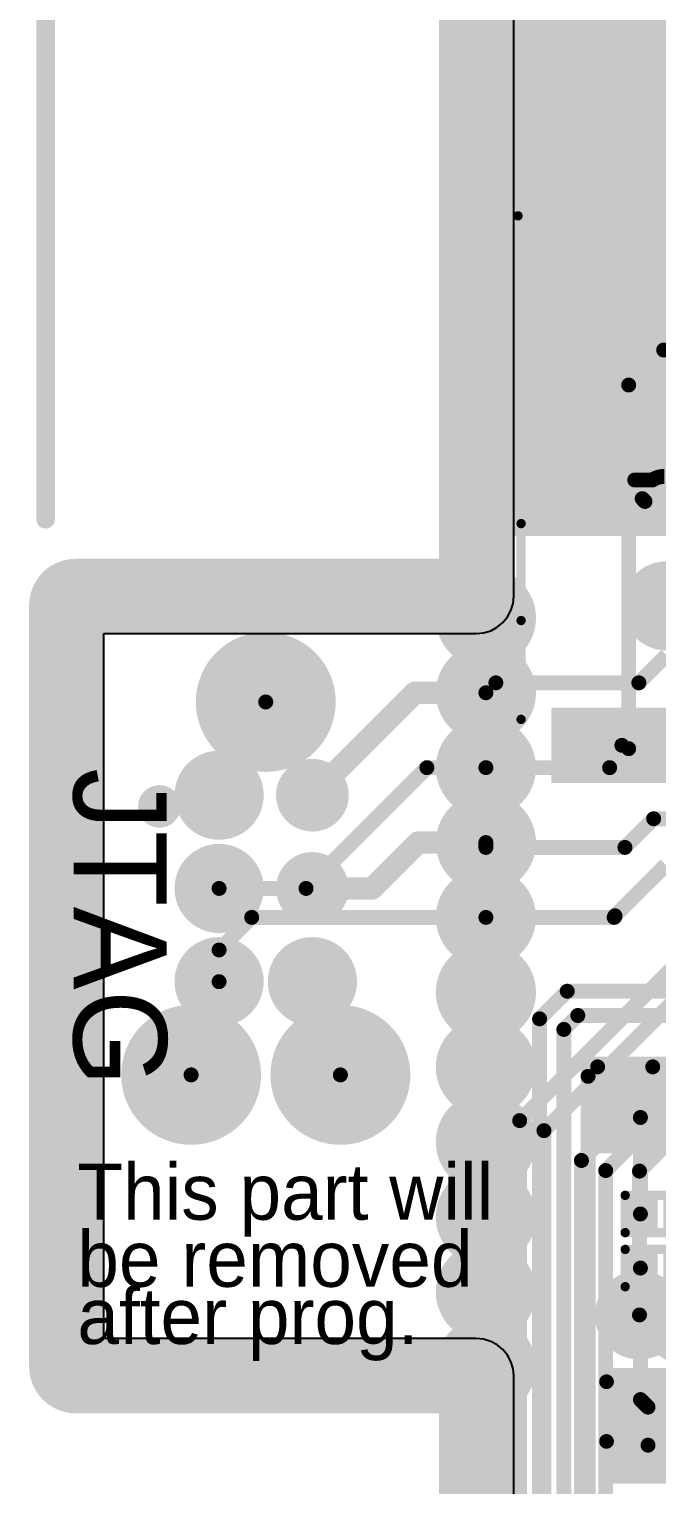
# Model space of a CAD drawing. Header units: millimetres. Extents: x 1.69 to 2.7, y 2.72 to 5.58.
# Drawn here: x 1.691 to 2.028, y 4.17 to 4.951 of the extents above; entities that cross this region are included whole.
import ezdxf

# ---------------------------------------------------------------- set-up
doc = ezdxf.new("R2010")
doc.units = ezdxf.units.MM
doc.header["$MEASUREMENT"] = 0
for name, color, linetype in [('BottomLayer', 5, 'Continuous'), ('BottomSolder', 6, 'Continuous'), ('InternalPlane1', 76, 'Continuous'), ('InternalPlane2', 16, 'Continuous'), ('Mechanical1', 6, 'Continuous'), ('Mechanical2', 216, 'Continuous'), ('MultiLayer', 9, 'Continuous'), ('PadHoleLayer', 156, 'Continuous'), ('TopLayer', 1, 'Continuous'), ('TopOverlay', 2, 'Continuous'), ('TopPaste', 8, 'Continuous'), ('TopSolder', 216, 'Continuous'), ('ViaHoleLayer', 16, 'Continuous')]:
    doc.layers.add(name, color=color, linetype=linetype)

# ---------------------------------------------------------------- blocks, each defined once
blk = doc.blocks.new('U_FL_R_SMT_1_80__24')
at = {"layer": 'TopLayer'}
for points in [[(-0.07913, -0.00295), (-0.03701, -0.00295), (-0.07913, 0.08366), (-0.03701, 0.08366)], [(0.03701, -0.00295), (0.07913, -0.00295), (0.03701, 0.08366), (0.07913, 0.08366)], [(-0.02008, -0.05742), (0.02008, -0.05742), (-0.02008, -0.01529), (0.02008, -0.01529)]]:
    blk.add_solid(points, dxfattribs=at)
at = {"layer": 'TopOverlay', "const_width": 0.005}
for points in [[(-0.055, 0.097), (0.058, 0.097)], [(-0.06, -0.011), (-0.06, -0.029)], [(0.062, -0.011), (0.062, -0.029)], [(-0.06, -0.029), (-0.031, -0.029)], [(0.033, -0.029), (0.062, -0.029)]]:
    blk.add_lwpolyline(points, dxfattribs=at)
at = {"layer": 'TopOverlay', "const_width": 0.0025}
for points in [[(-0.05625, 0.097, 1), (-0.05375, 0.097, 1)], [(0.05675, 0.097, 1), (0.05925, 0.097, 1)], [(-0.06125, -0.011, 1), (-0.05875, -0.011, 1)], [(0.06075, -0.011, 1), (0.06325, -0.011, 1)], [(-0.06125, -0.029, 1), (-0.05875, -0.029, 1)], [(-0.06125, -0.029, 1), (-0.05875, -0.029, 1)], [(-0.03225, -0.029, 1), (-0.02975, -0.029, 1)], [(0.03175, -0.029, 1), (0.03425, -0.029, 1)], [(0.06075, -0.029, 1), (0.06325, -0.029, 1)], [(0.06075, -0.029, 1), (0.06325, -0.029, 1)]]:
    blk.add_lwpolyline(points, format="xyb", close=True, dxfattribs=at)
at = {"layer": 'TopPaste'}
for points in [[(-0.07913, -0.00295), (-0.03701, -0.00295), (-0.07913, 0.08366), (-0.03701, 0.08366)], [(0.03701, -0.00295), (0.07913, -0.00295), (0.03701, 0.08366), (0.07913, 0.08366)], [(-0.02008, -0.05742), (0.02008, -0.05742), (-0.02008, -0.01529), (0.02008, -0.01529)]]:
    blk.add_solid(points, dxfattribs=at)
at = {"layer": 'TopSolder'}
for points in [[(-0.08313, -0.00695), (-0.03301, -0.00695), (-0.08313, 0.08766), (-0.03301, 0.08766)], [(0.03301, -0.00695), (0.08313, -0.00695), (0.03301, 0.08766), (0.08313, 0.08766)], [(-0.02408, -0.06142), (0.02408, -0.06142), (-0.02408, -0.01129), (0.02408, -0.01129)]]:
    blk.add_solid(points, dxfattribs=at)
blk = doc.blocks.new('C__0603_28')
at = {"layer": 'TopLayer'}
for points in [[(-0.045, 0.0175), (-0.045, -0.0175), (-0.015, 0.0175), (-0.015, -0.0175)], [(0.015, 0.0175), (0.015, -0.0175), (0.045, 0.0175), (0.045, -0.0175)]]:
    blk.add_solid(points, dxfattribs=at)
at = {"layer": 'TopOverlay', "const_width": 0.00787}
for points in [[(-0.05, -0.022), (-0.05, 0.022)], [(-0.018, 0.022), (-0.05, 0.022)], [(0.05, 0.022), (0.018, 0.022)], [(0.05, -0.022), (0.05, 0.022)], [(-0.018, -0.022), (-0.05, -0.022)], [(0.05, -0.022), (0.018, -0.022)]]:
    blk.add_lwpolyline(points, dxfattribs=at)
at = {"layer": 'TopOverlay', "const_width": 0.00394}
for points in [[(-0.05197, 0.022, 1), (-0.04803, 0.022, 1)], [(-0.05197, 0.022, 1), (-0.04803, 0.022, 1)], [(-0.01997, 0.022, 1), (-0.01603, 0.022, 1)], [(0.01603, 0.022, 1), (0.01997, 0.022, 1)], [(0.04803, 0.022, 1), (0.05197, 0.022, 1)], [(0.04803, 0.022, 1), (0.05197, 0.022, 1)], [(-0.05197, -0.022, 1), (-0.04803, -0.022, 1)], [(-0.05197, -0.022, 1), (-0.04803, -0.022, 1)], [(-0.01997, -0.022, 1), (-0.01603, -0.022, 1)], [(0.01603, -0.022, 1), (0.01997, -0.022, 1)], [(0.04803, -0.022, 1), (0.05197, -0.022, 1)], [(0.04803, -0.022, 1), (0.05197, -0.022, 1)]]:
    blk.add_lwpolyline(points, format="xyb", close=True, dxfattribs=at)
at = {"layer": 'TopPaste'}
for points in [[(-0.045, 0.0175), (-0.045, -0.0175), (-0.015, 0.0175), (-0.015, -0.0175)], [(0.015, 0.0175), (0.015, -0.0175), (0.045, 0.0175), (0.045, -0.0175)]]:
    blk.add_solid(points, dxfattribs=at)
at = {"layer": 'TopSolder'}
for points in [[(-0.04736, 0.01986), (-0.04736, -0.01986), (-0.01264, 0.01986), (-0.01264, -0.01986)], [(0.01264, 0.01986), (0.01264, -0.01986), (0.04736, 0.01986), (0.04736, -0.01986)]]:
    blk.add_solid(points, dxfattribs=at)
blk = doc.blocks.new('B3U_1000P_32')
at = {"layer": 'TopLayer'}
for points in [[(-0.08307, -0.03386), (-0.05079, -0.03386), (-0.08307, 0.03386), (-0.05079, 0.03386)], [(0.05079, -0.03386), (0.08307, -0.03386), (0.05079, 0.03386), (0.08307, 0.03386)]]:
    blk.add_solid(points, dxfattribs=at)
at = {"layer": 'TopOverlay', "const_width": 0.005}
for points in [[(-0.053, 0.054), (0, 0.054)], [(0, 0.054), (0.052, 0.054)], [(-0.053, -0.054), (0, -0.054)], [(0, -0.054), (0.052, -0.054)]]:
    blk.add_lwpolyline(points, dxfattribs=at)
at = {"layer": 'TopOverlay', "const_width": 0.0025}
for points in [[(-0.05425, 0.054, 1), (-0.05175, 0.054, 1)], [(-0.00125, 0.054, 1), (0.00125, 0.054, 1)], [(-0.00125, 0.054, 1), (0.00125, 0.054, 1)], [(0.05075, 0.054, 1), (0.05325, 0.054, 1)], [(-0.05425, -0.054, 1), (-0.05175, -0.054, 1)], [(-0.00125, -0.054, 1), (0.00125, -0.054, 1)], [(-0.00125, -0.054, 1), (0.00125, -0.054, 1)], [(0.05075, -0.054, 1), (0.05325, -0.054, 1)]]:
    blk.add_lwpolyline(points, format="xyb", close=True, dxfattribs=at)
at = {"layer": 'TopPaste'}
for points in [[(-0.08307, -0.03386), (-0.05079, -0.03386), (-0.08307, 0.03386), (-0.05079, 0.03386)], [(0.05079, -0.03386), (0.08307, -0.03386), (0.05079, 0.03386), (0.08307, 0.03386)]]:
    blk.add_solid(points, dxfattribs=at)
at = {"layer": 'TopSolder'}
for points in [[(-0.08707, -0.03786), (-0.04679, -0.03786), (-0.08707, 0.03786), (-0.04679, 0.03786)], [(0.04679, -0.03786), (0.08707, -0.03786), (0.04679, 0.03786), (0.08707, 0.03786)]]:
    blk.add_solid(points, dxfattribs=at)
blk = doc.blocks.new('TC2030_IDC_33')
at = {"layer": 'BottomSolder', "const_width": 0.00402}
for points in [[(0.09799, 0.04, 1), (0.10201, 0.04, 1)], [(-0.10201, 0, 1), (-0.09799, 0, 1)], [(0.09799, -0.04, 1), (0.10201, -0.04, 1)]]:
    blk.add_lwpolyline(points, format="xyb", close=True, dxfattribs=at)
at = {"layer": 'InternalPlane1', "const_width": 0.03751}
for points in [[(0.08125, 0.04, 1), (0.11875, 0.04, 1)], [(-0.11875, 0, 1), (-0.08125, 0, 1)], [(0.08125, -0.04, 1), (0.11875, -0.04, 1)]]:
    blk.add_lwpolyline(points, format="xyb", close=True, dxfattribs=at)
at = {"layer": 'InternalPlane2', "const_width": 0.03751}
for points in [[(0.08125, 0.04, 1), (0.11875, 0.04, 1)], [(-0.11875, 0, 1), (-0.08125, 0, 1)], [(0.08125, -0.04, 1), (0.11875, -0.04, 1)]]:
    blk.add_lwpolyline(points, format="xyb", close=True, dxfattribs=at)
at = {"layer": 'PadHoleLayer', "const_width": 0.01951}
for points in [[(0.09025, 0.04, 1), (0.10975, 0.04, 1)], [(-0.10975, 0, 1), (-0.09025, 0, 1)], [(0.09025, -0.04, 1), (0.10975, -0.04, 1)]]:
    blk.add_lwpolyline(points, format="xyb", close=True, dxfattribs=at)
at = {"layer": 'TopLayer', "const_width": 0.01549}
for points in [[(-0.05775, 0.025, 1), (-0.04225, 0.025, 1)], [(-0.00775, 0.025, 1), (0.00775, 0.025, 1)], [(0.04225, 0.025, 1), (0.05775, 0.025, 1)], [(-0.05775, -0.025, 1), (-0.04225, -0.025, 1)], [(-0.05775, -0.025, 1), (-0.04225, -0.025, 1)], [(-0.00775, -0.025, 1), (0.00775, -0.025, 1)], [(0.04225, -0.025, 1), (0.05775, -0.025, 1)]]:
    blk.add_lwpolyline(points, format="xyb", close=True, dxfattribs=at)
at = {"layer": 'TopOverlay'}
for points, const_width in [([(-0.0376, -0.057, 1), (-0.0504, -0.057, 1)], 0.01), ([(-0.0529, -0.057, 1), (-0.0479, -0.057, 1)], 0.005), ([(-0.0401, -0.057, 1), (-0.0351, -0.057, 1)], 0.005)]:
    blk.add_lwpolyline(points, format="xyb", close=True, dxfattribs=dict(at, const_width=const_width))
at = {"layer": 'TopPaste', "const_width": 0.01549}
for points in [[(-0.05775, 0.025, 1), (-0.04225, 0.025, 1)], [(-0.00775, 0.025, 1), (0.00775, 0.025, 1)], [(0.04225, 0.025, 1), (0.05775, 0.025, 1)], [(-0.05775, -0.025, 1), (-0.04225, -0.025, 1)], [(-0.05775, -0.025, 1), (-0.04225, -0.025, 1)], [(-0.00775, -0.025, 1), (0.00775, -0.025, 1)], [(0.04225, -0.025, 1), (0.05775, -0.025, 1)]]:
    blk.add_lwpolyline(points, format="xyb", close=True, dxfattribs=at)
at = {"layer": 'TopSolder'}
for points, const_width in [([(-0.05975, 0.025, 1), (-0.04025, 0.025, 1)], 0.01949), ([(-0.00975, 0.025, 1), (0.00975, 0.025, 1)], 0.01949), ([(0.04025, 0.025, 1), (0.05975, 0.025, 1)], 0.01949), ([(0.09799, 0.04, 1), (0.10201, 0.04, 1)], 0.00402), ([(-0.10201, 0, 1), (-0.09799, 0, 1)], 0.00402), ([(-0.05975, -0.025, 1), (-0.04025, -0.025, 1)], 0.01949), ([(-0.05975, -0.025, 1), (-0.04025, -0.025, 1)], 0.01949), ([(-0.00975, -0.025, 1), (0.00975, -0.025, 1)], 0.01949), ([(0.04025, -0.025, 1), (0.05975, -0.025, 1)], 0.01949), ([(0.09799, -0.04, 1), (0.10201, -0.04, 1)], 0.00402)]:
    blk.add_lwpolyline(points, format="xyb", close=True, dxfattribs=dict(at, const_width=const_width))
blk = doc.blocks.new('R___0201_57')
at = {"layer": 'TopLayer'}
for points in [[(-0.01614, -0.00728), (-0.00551, -0.00728), (-0.01614, 0.00728), (-0.00551, 0.00728)], [(0.00551, -0.00728), (0.01614, -0.00728), (0.00551, 0.00728), (0.01614, 0.00728)]]:
    blk.add_solid(points, dxfattribs=at)
at = {"layer": 'TopOverlay', "const_width": 0.005}
for points in [[(-0.019, 0.01), (0.019, 0.01)], [(-0.019, -0.01), (-0.019, 0.01)], [(0.019, -0.01), (0.019, 0.01)], [(-0.019, -0.01), (0.019, -0.01)]]:
    blk.add_lwpolyline(points, dxfattribs=at)
at = {"layer": 'TopOverlay', "const_width": 0.0025}
for points in [[(-0.02025, 0.01, 1), (-0.01775, 0.01, 1)], [(-0.02025, 0.01, 1), (-0.01775, 0.01, 1)], [(0.01775, 0.01, 1), (0.02025, 0.01, 1)], [(0.01775, 0.01, 1), (0.02025, 0.01, 1)], [(-0.02025, -0.01, 1), (-0.01775, -0.01, 1)], [(-0.02025, -0.01, 1), (-0.01775, -0.01, 1)], [(0.01775, -0.01, 1), (0.02025, -0.01, 1)], [(0.01775, -0.01, 1), (0.02025, -0.01, 1)]]:
    blk.add_lwpolyline(points, format="xyb", close=True, dxfattribs=at)
at = {"layer": 'TopPaste'}
for points in [[(-0.01614, -0.00728), (-0.00551, -0.00728), (-0.01614, 0.00728), (-0.00551, 0.00728)], [(0.00551, -0.00728), (0.01614, -0.00728), (0.00551, 0.00728), (0.01614, 0.00728)]]:
    blk.add_solid(points, dxfattribs=at)
at = {"layer": 'TopSolder'}
for points in [[(-0.02014, -0.01128), (-0.00151, -0.01128), (-0.02014, 0.01128), (-0.00151, 0.01128)], [(0.00151, -0.01128), (0.02014, -0.01128), (0.00151, 0.01128), (0.02014, 0.01128)]]:
    blk.add_solid(points, dxfattribs=at)
blk = doc.blocks.new('R___0201_58')
at = {"layer": 'TopLayer'}
for points in [[(-0.01614, -0.00728), (-0.00551, -0.00728), (-0.01614, 0.00728), (-0.00551, 0.00728)], [(0.00551, -0.00728), (0.01614, -0.00728), (0.00551, 0.00728), (0.01614, 0.00728)]]:
    blk.add_solid(points, dxfattribs=at)
at = {"layer": 'TopOverlay', "const_width": 0.005}
for points in [[(-0.019, -0.01), (-0.019, 0.01)], [(-0.019, 0.01), (0.019, 0.01)], [(0.019, -0.01), (0.019, 0.01)], [(-0.019, -0.01), (0.019, -0.01)]]:
    blk.add_lwpolyline(points, dxfattribs=at)
at = {"layer": 'TopOverlay', "const_width": 0.0025}
for points in [[(-0.02025, 0.01, 1), (-0.01775, 0.01, 1)], [(-0.02025, 0.01, 1), (-0.01775, 0.01, 1)], [(0.01775, 0.01, 1), (0.02025, 0.01, 1)], [(0.01775, 0.01, 1), (0.02025, 0.01, 1)], [(-0.02025, -0.01, 1), (-0.01775, -0.01, 1)], [(-0.02025, -0.01, 1), (-0.01775, -0.01, 1)], [(0.01775, -0.01, 1), (0.02025, -0.01, 1)], [(0.01775, -0.01, 1), (0.02025, -0.01, 1)]]:
    blk.add_lwpolyline(points, format="xyb", close=True, dxfattribs=at)
at = {"layer": 'TopPaste'}
for points in [[(-0.01614, -0.00728), (-0.00551, -0.00728), (-0.01614, 0.00728), (-0.00551, 0.00728)], [(0.00551, -0.00728), (0.01614, -0.00728), (0.00551, 0.00728), (0.01614, 0.00728)]]:
    blk.add_solid(points, dxfattribs=at)
at = {"layer": 'TopSolder'}
for points in [[(-0.02014, -0.01128), (-0.00151, -0.01128), (-0.02014, 0.01128), (-0.00151, 0.01128)], [(0.00151, -0.01128), (0.02014, -0.01128), (0.00151, 0.01128), (0.02014, 0.01128)]]:
    blk.add_solid(points, dxfattribs=at)

msp = doc.modelspace()

# ---------------------------------------------------------------- linework, layer by layer
at = {"layer": 'BottomLayer', "const_width": 0.008}
for points in [[(2.01254, 4.75962), (2.0313, 4.77839)], [(2.0313, 4.77839), (2.11577, 4.77839)], [(2.01254, 4.56462), (2.01254, 4.75962)], [(1.95413, 4.36511), (2.17918, 4.59016)], [(1.96713, 4.35973), (2.18456, 4.57716)], [(2.00233, 4.55442), (2.01254, 4.56462)], [(1.83961, 4.48963), (1.9044, 4.55442)], [(1.9044, 4.55442), (1.93602, 4.55442)], [(1.93602, 4.55442), (2.00233, 4.55442)], [(1.98723, 4.34371), (2.13708, 4.49355)], [(1.79302, 4.48963), (1.83961, 4.48963)], [(1.79302, 4.45663), (1.81049, 4.4741)], [(1.81049, 4.4741), (1.93602, 4.4741)], [(2.00023, 4.33832), (2.13223, 4.47032)], [(1.79302, 4.43963), (1.79302, 4.45663)], [(2.01834, 4.33804), (2.13206, 4.45176)], [(1.95413, 3.71175), (1.95413, 4.36511)], [(1.96713, 3.71714), (1.96713, 4.35973)], [(1.98723, 3.72229), (1.98723, 4.34371)], [(2.00023, 4.10102), (2.00023, 4.33832)], [(2.01834, 4.26087), (2.01834, 4.33804)]]:
    msp.add_lwpolyline(points, dxfattribs=at)
at = {"layer": 'BottomLayer'}
for points, const_width in [([(2.0293, 4.77839, 1), (2.0333, 4.77839, 1)], 0.004), ([(2.0293, 4.77839, 1), (2.0333, 4.77839, 1)], 0.004), ([(2.01054, 4.75962, 1), (2.01454, 4.75962, 1)], 0.004), ([(2.01054, 4.75962, 1), (2.01454, 4.75962, 1)], 0.004), ([(2.02847, 4.64119, 1), (2.03733, 4.64119, 1)], 0.00886), ([(2.01054, 4.56462, 1), (2.01454, 4.56462, 1)], 0.004), ([(2.01054, 4.56462, 1), (2.01454, 4.56462, 1)], 0.004), ([(1.9024, 4.55442, 1), (1.9064, 4.55442, 1)], 0.004), ([(1.9024, 4.55442, 1), (1.9064, 4.55442, 1)], 0.004), ([(1.93402, 4.55442, 1), (1.93802, 4.55442, 1)], 0.004), ([(1.93402, 4.55442, 1), (1.93802, 4.55442, 1)], 0.004), ([(2.00033, 4.55442, 1), (2.00433, 4.55442, 1)], 0.004), ([(2.00033, 4.55442, 1), (2.00433, 4.55442, 1)], 0.004), ([(1.78859, 4.53963, 1), (1.79745, 4.53963, 1)], 0.00886), ([(1.78859, 4.48963, 1), (1.79745, 4.48963, 1)], 0.00886), ([(1.79102, 4.48963, 1), (1.79502, 4.48963, 1)], 0.004), ([(1.83761, 4.48963, 1), (1.84161, 4.48963, 1)], 0.004), ([(1.83761, 4.48963, 1), (1.84161, 4.48963, 1)], 0.004), ([(1.80849, 4.4741, 1), (1.81249, 4.4741, 1)], 0.004), ([(1.80849, 4.4741, 1), (1.81249, 4.4741, 1)], 0.004), ([(1.93402, 4.4741, 1), (1.93802, 4.4741, 1)], 0.004), ([(1.79102, 4.45663, 1), (1.79502, 4.45663, 1)], 0.004), ([(1.79102, 4.45663, 1), (1.79502, 4.45663, 1)], 0.004), ([(1.78859, 4.43963, 1), (1.79745, 4.43963, 1)], 0.00886), ([(1.79102, 4.43963, 1), (1.79502, 4.43963, 1)], 0.004), ([(1.83859, 4.43963, 1), (1.84745, 4.43963, 1)], 0.00886), ([(1.95213, 4.36511, 1), (1.95613, 4.36511, 1)], 0.004), ([(1.95213, 4.36511, 1), (1.95613, 4.36511, 1)], 0.004), ([(1.96513, 4.35973, 1), (1.96913, 4.35973, 1)], 0.004), ([(1.96513, 4.35973, 1), (1.96913, 4.35973, 1)], 0.004), ([(1.98523, 4.34371, 1), (1.98923, 4.34371, 1)], 0.004), ([(1.98523, 4.34371, 1), (1.98923, 4.34371, 1)], 0.004), ([(1.99823, 4.33832, 1), (2.00223, 4.33832, 1)], 0.004), ([(1.99823, 4.33832, 1), (2.00223, 4.33832, 1)], 0.004), ([(2.01634, 4.33804, 1), (2.02034, 4.33804, 1)], 0.004), ([(2.01634, 4.33804, 1), (2.02034, 4.33804, 1)], 0.004), ([(2.01391, 4.26087, 1), (2.02277, 4.26087, 1)], 0.00886), ([(2.01634, 4.26087, 1), (2.02034, 4.26087, 1)], 0.004)]:
    msp.add_lwpolyline(points, format="xyb", close=True, dxfattribs=dict(at, const_width=const_width))
for points in [[(1.95702, 4.58342), (1.95702, 4.60563), (1.91602, 4.58342), (1.91602, 4.60563)], [(1.95702, 4.54263), (1.95702, 4.56484), (1.91602, 4.54263), (1.91602, 4.56484)], [(1.95702, 4.50294), (1.95702, 4.52516), (1.91602, 4.50294), (1.91602, 4.52516)], [(1.95702, 4.46279), (1.95702, 4.485), (1.91602, 4.46279), (1.91602, 4.485)]]:
    msp.add_solid(points, dxfattribs=at)
at = {"layer": 'BottomSolder'}
for points, const_width in [([(1.93159, 4.63473, 1), (1.94045, 4.63473, 1)], 0.00886), ([(1.93159, 4.59457, 1), (1.94045, 4.59457, 1)], 0.00886), ([(1.93159, 4.55442, 1), (1.94045, 4.55442, 1)], 0.00886), ([(1.78659, 4.53963, 1), (1.79945, 4.53963, 1)], 0.01286), ([(1.93159, 4.51426, 1), (1.94045, 4.51426, 1)], 0.00886), ([(1.78659, 4.48963, 1), (1.79945, 4.48963, 1)], 0.01286), ([(1.93159, 4.4741, 1), (1.94045, 4.4741, 1)], 0.00886), ([(1.83659, 4.43963, 1), (1.84945, 4.43963, 1)], 0.01286), ([(1.93159, 4.43394, 1), (1.94045, 4.43394, 1)], 0.00886), ([(1.93159, 4.39379, 1), (1.94045, 4.39379, 1)], 0.00886), ([(1.93159, 4.35363, 1), (1.94045, 4.35363, 1)], 0.00886), ([(1.93159, 4.31347, 1), (1.94045, 4.31347, 1)], 0.00886), ([(1.93159, 4.27331, 1), (1.94045, 4.27331, 1)], 0.00886), ([(1.93159, 4.23316, 1), (1.94045, 4.23316, 1)], 0.00886)]:
    msp.add_lwpolyline(points, format="xyb", close=True, dxfattribs=dict(at, const_width=const_width))
at = {"layer": 'InternalPlane1'}
for p, q in [((1.95098, 4.64644), (1.95098, 5.02218)), ((1.9506, 4.64252), (1.95098, 4.64644)), ((1.9476, 4.63527), (1.94945, 4.63875)), ((1.94945, 4.63875), (1.9506, 4.64252)), ((1.94205, 4.62973), (1.9451, 4.63223)), ((1.9451, 4.63223), (1.9476, 4.63527)), ((1.73129, 4.24824), (1.73129, 4.62634)), ((1.73129, 4.62634), (1.93089, 4.62634)), ((1.93089, 4.62634), (1.93481, 4.62673)), ((1.93481, 4.62673), (1.93858, 4.62787)), ((1.93858, 4.62787), (1.94205, 4.62973)), ((1.93089, 4.24824), (1.73129, 4.24824)), ((1.93481, 4.24785), (1.93089, 4.24824)), ((1.93858, 4.24671), (1.93481, 4.24785)), ((1.94205, 4.24485), (1.93858, 4.24671)), ((1.9451, 4.24235), (1.94205, 4.24485)), ((1.9476, 4.23931), (1.9451, 4.24235)), ((1.94945, 4.23583), (1.9476, 4.23931)), ((1.9506, 4.23206), (1.94945, 4.23583)), ((1.95098, 4.22814), (1.9506, 4.23206)), ((1.95098, 3.60199), (1.95098, 4.22814))]:
    msp.add_line(p, q, dxfattribs=at)
at = {"layer": 'InternalPlane1', "const_width": 0.04}
for points in [[(1.93089, 4.64644), (1.93089, 5.03726)], [(1.7112, 4.23316), (1.7112, 4.64142)], [(1.71621, 4.64644), (1.93089, 4.64644)], [(1.71621, 4.22814), (1.93089, 4.22814)], [(1.93089, 3.60199), (1.93089, 4.22814)]]:
    msp.add_lwpolyline(points, dxfattribs=at)
for points in [[(1.7112, 4.64142, -0.414214), (1.71621, 4.64644)], [(1.71621, 4.22814, -0.414214), (1.7112, 4.23316)]]:
    msp.add_lwpolyline(points, format="xyb", dxfattribs=at)
at = {"layer": 'InternalPlane1'}
for points, const_width in [([(1.7012, 4.64142, 1), (1.7212, 4.64142, 1)], 0.02), ([(1.7012, 4.64142, 1), (1.7212, 4.64142, 1)], 0.02), ([(1.70621, 4.64644, 1), (1.72621, 4.64644, 1)], 0.02), ([(1.70621, 4.64644, 1), (1.72621, 4.64644, 1)], 0.02), ([(1.92259, 4.63473, 1), (1.94945, 4.63473, 1)], 0.02686), ([(1.92089, 4.64644, 1), (1.94089, 4.64644, 1)], 0.02), ([(1.92089, 4.64644, 1), (1.94089, 4.64644, 1)], 0.02), ([(2.02095, 4.64119, 1), (2.04486, 4.64119, 1)], 0.02391), ([(1.92259, 4.59457, 1), (1.94945, 4.59457, 1)], 0.02686), ([(1.92259, 4.55442, 1), (1.94945, 4.55442, 1)], 0.02686), ([(1.92259, 4.51426, 1), (1.94945, 4.51426, 1)], 0.02686), ([(1.78107, 4.48963, 1), (1.80497, 4.48963, 1)], 0.02391), ([(1.92259, 4.4741, 1), (1.94945, 4.4741, 1)], 0.02686), ([(1.78107, 4.43963, 1), (1.80497, 4.43963, 1)], 0.02391), ([(1.83107, 4.43963, 1), (1.85497, 4.43963, 1)], 0.02391), ([(1.92259, 4.39379, 1), (1.94945, 4.39379, 1)], 0.02686), ([(1.92259, 4.35363, 1), (1.94945, 4.35363, 1)], 0.02686), ([(1.92259, 4.31347, 1), (1.94945, 4.31347, 1)], 0.02686), ([(1.92259, 4.27331, 1), (1.94945, 4.27331, 1)], 0.02686), ([(2.00638, 4.26087, 1), (2.03029, 4.26087, 1)], 0.02391), ([(2.03154, 4.25803, 1), (2.05545, 4.25803, 1)], 0.02391), ([(1.92259, 4.23316, 1), (1.94945, 4.23316, 1)], 0.02686), ([(1.7012, 4.23316, 1), (1.7212, 4.23316, 1)], 0.02), ([(1.7012, 4.23316, 1), (1.7212, 4.23316, 1)], 0.02), ([(1.70621, 4.22814, 1), (1.72621, 4.22814, 1)], 0.02), ([(1.70621, 4.22814, 1), (1.72621, 4.22814, 1)], 0.02), ([(1.92089, 4.22814, 1), (1.94089, 4.22814, 1)], 0.02), ([(1.92089, 4.22814, 1), (1.94089, 4.22814, 1)], 0.02)]:
    msp.add_lwpolyline(points, format="xyb", close=True, dxfattribs=dict(at, const_width=const_width))
at = {"layer": 'InternalPlane2'}
for p, q in [((1.95098, 4.64644), (1.95098, 5.02218)), ((1.9506, 4.64252), (1.95098, 4.64644)), ((1.9476, 4.63527), (1.94945, 4.63875)), ((1.94945, 4.63875), (1.9506, 4.64252)), ((1.94205, 4.62973), (1.9451, 4.63223)), ((1.9451, 4.63223), (1.9476, 4.63527)), ((1.73129, 4.24824), (1.73129, 4.62634)), ((1.73129, 4.62634), (1.93089, 4.62634)), ((1.93089, 4.62634), (1.93481, 4.62673)), ((1.93481, 4.62673), (1.93858, 4.62787)), ((1.93858, 4.62787), (1.94205, 4.62973)), ((1.93089, 4.24824), (1.73129, 4.24824)), ((1.93481, 4.24785), (1.93089, 4.24824)), ((1.93858, 4.24671), (1.93481, 4.24785)), ((1.94205, 4.24485), (1.93858, 4.24671)), ((1.9451, 4.24235), (1.94205, 4.24485)), ((1.9476, 4.23931), (1.9451, 4.24235)), ((1.94945, 4.23583), (1.9476, 4.23931)), ((1.9506, 4.23206), (1.94945, 4.23583)), ((1.95098, 4.22814), (1.9506, 4.23206)), ((1.95098, 3.60199), (1.95098, 4.22814))]:
    msp.add_line(p, q, dxfattribs=at)
at = {"layer": 'InternalPlane2', "const_width": 0.04}
for points in [[(1.93089, 4.64644), (1.93089, 5.03726)], [(1.7112, 4.23316), (1.7112, 4.64142)], [(1.71621, 4.64644), (1.93089, 4.64644)], [(1.71621, 4.22814), (1.93089, 4.22814)], [(1.93089, 3.60199), (1.93089, 4.22814)]]:
    msp.add_lwpolyline(points, dxfattribs=at)
for points in [[(1.7112, 4.64142, -0.414214), (1.71621, 4.64644)], [(1.71621, 4.22814, -0.414214), (1.7112, 4.23316)]]:
    msp.add_lwpolyline(points, format="xyb", dxfattribs=at)
at = {"layer": 'InternalPlane2'}
for points, const_width in [([(1.7012, 4.64142, 1), (1.7212, 4.64142, 1)], 0.02), ([(1.7012, 4.64142, 1), (1.7212, 4.64142, 1)], 0.02), ([(1.70621, 4.64644, 1), (1.72621, 4.64644, 1)], 0.02), ([(1.70621, 4.64644, 1), (1.72621, 4.64644, 1)], 0.02), ([(1.92259, 4.63473, 1), (1.94945, 4.63473, 1)], 0.02686), ([(1.92089, 4.64644, 1), (1.94089, 4.64644, 1)], 0.02), ([(1.92089, 4.64644, 1), (1.94089, 4.64644, 1)], 0.02), ([(2.02095, 4.64119, 1), (2.04486, 4.64119, 1)], 0.02391), ([(1.92259, 4.59457, 1), (1.94945, 4.59457, 1)], 0.02686), ([(1.92259, 4.55442, 1), (1.94945, 4.55442, 1)], 0.02686), ([(1.78107, 4.53963, 1), (1.80497, 4.53963, 1)], 0.02391), ([(1.92259, 4.51426, 1), (1.94945, 4.51426, 1)], 0.02686), ([(1.78107, 4.48963, 1), (1.80497, 4.48963, 1)], 0.02391), ([(1.92259, 4.4741, 1), (1.94945, 4.4741, 1)], 0.02686), ([(1.78107, 4.43963, 1), (1.80497, 4.43963, 1)], 0.02391), ([(1.92259, 4.43394, 1), (1.94945, 4.43394, 1)], 0.02686), ([(1.92259, 4.35363, 1), (1.94945, 4.35363, 1)], 0.02686), ([(1.92259, 4.31347, 1), (1.94945, 4.31347, 1)], 0.02686), ([(1.92259, 4.27331, 1), (1.94945, 4.27331, 1)], 0.02686), ([(2.00638, 4.26087, 1), (2.03029, 4.26087, 1)], 0.02391), ([(2.03154, 4.25803, 1), (2.05545, 4.25803, 1)], 0.02391), ([(1.92259, 4.23316, 1), (1.94945, 4.23316, 1)], 0.02686), ([(1.7012, 4.23316, 1), (1.7212, 4.23316, 1)], 0.02), ([(1.7012, 4.23316, 1), (1.7212, 4.23316, 1)], 0.02), ([(1.70621, 4.22814, 1), (1.72621, 4.22814, 1)], 0.02), ([(1.70621, 4.22814, 1), (1.72621, 4.22814, 1)], 0.02), ([(1.92089, 4.22814, 1), (1.94089, 4.22814, 1)], 0.02), ([(1.92089, 4.22814, 1), (1.94089, 4.22814, 1)], 0.02)]:
    msp.add_lwpolyline(points, format="xyb", close=True, dxfattribs=dict(at, const_width=const_width))
at = {"layer": 'Mechanical1', "const_width": 0.01}
msp.add_lwpolyline([(1.70002, 4.68764), (1.70002, 5.24095)], dxfattribs=at)
at = {"layer": 'Mechanical1', "const_width": 0.005}
msp.add_lwpolyline([(1.69752, 4.68764, 1), (1.70252, 4.68764, 1)], format="xyb", close=True, dxfattribs=at)
at = {"layer": 'Mechanical2', "const_width": 0.01}
for points in [[(1.9359, 4.64142), (1.9359, 5.03726)], [(1.9359, 4.64142), (1.9359, 5.03726)], [(1.71621, 4.64142), (1.9359, 4.64142)], [(1.71621, 4.23316), (1.71621, 4.64142)], [(1.71621, 4.23316), (1.9359, 4.23316)], [(1.9359, 3.60049), (1.9359, 4.23316)]]:
    msp.add_lwpolyline(points, dxfattribs=at)
at = {"layer": 'Mechanical2', "const_width": 0.005}
for points in [[(1.71371, 4.64142, 1), (1.71871, 4.64142, 1)], [(1.71371, 4.64142, 1), (1.71871, 4.64142, 1)], [(1.9334, 4.64142, 1), (1.9384, 4.64142, 1)], [(1.9334, 4.64142, 1), (1.9384, 4.64142, 1)], [(1.9334, 4.64142, 1), (1.9384, 4.64142, 1)], [(1.71371, 4.23316, 1), (1.71871, 4.23316, 1)], [(1.71371, 4.23316, 1), (1.71871, 4.23316, 1)], [(1.9334, 4.23316, 1), (1.9384, 4.23316, 1)], [(1.9334, 4.23316, 1), (1.9384, 4.23316, 1)]]:
    msp.add_lwpolyline(points, format="xyb", close=True, dxfattribs=at)
at = {"layer": 'MultiLayer', "const_width": 0.00886}
for points in [[(2.02847, 4.64119, 1), (2.03733, 4.64119, 1)], [(1.78859, 4.53963, 1), (1.79745, 4.53963, 1)], [(1.78859, 4.48963, 1), (1.79745, 4.48963, 1)], [(1.78859, 4.43963, 1), (1.79745, 4.43963, 1)], [(1.83859, 4.43963, 1), (1.84745, 4.43963, 1)], [(2.01391, 4.26087, 1), (2.02277, 4.26087, 1)]]:
    msp.add_lwpolyline(points, format="xyb", close=True, dxfattribs=at)
at = {"layer": 'PadHoleLayer', "const_width": 0.00886}
for points in [[(1.93159, 4.63473, 1), (1.94045, 4.63473, 1)], [(1.93159, 4.59457, 1), (1.94045, 4.59457, 1)], [(1.93159, 4.55442, 1), (1.94045, 4.55442, 1)], [(1.93159, 4.51426, 1), (1.94045, 4.51426, 1)], [(1.93159, 4.4741, 1), (1.94045, 4.4741, 1)], [(1.93159, 4.43394, 1), (1.94045, 4.43394, 1)], [(1.93159, 4.39379, 1), (1.94045, 4.39379, 1)], [(1.93159, 4.35363, 1), (1.94045, 4.35363, 1)], [(1.93159, 4.31347, 1), (1.94045, 4.31347, 1)], [(1.93159, 4.27331, 1), (1.94045, 4.27331, 1)], [(1.93159, 4.23316, 1), (1.94045, 4.23316, 1)]]:
    msp.add_lwpolyline(points, format="xyb", close=True, dxfattribs=at)
at = {"layer": 'TopLayer'}
for points, const_width in [([(2.03659, 4.82331), (2.03675, 4.82347)], 0.02), ([(2.01579, 4.70869), (2.02521, 4.70869)], 0.008), ([(2.0213, 4.69717), (2.0343, 4.71017)], 0.008), ([(2.01979, 4.69869), (2.0213, 4.69717)], 0.008), ([(2.01799, 4.5999), (2.0329, 4.61481)], 0.008), ([(1.84302, 4.53963), (1.89797, 4.59457)], 0.012), ([(1.89797, 4.59457), (1.93602, 4.59457)], 0.012), ([(1.93602, 4.59457), (1.94135, 4.5999)], 0.008), ([(1.94135, 4.5999), (2.01799, 4.5999)], 0.008), ([(2.00889, 4.56639), (2.07897, 4.56639)], 0.008), ([(2.01054, 4.51163), (2.02593, 4.52701)], 0.008), ([(2.02593, 4.52701), (2.08723, 4.52701)], 0.008), ([(1.87502, 4.48963), (1.89965, 4.51426)], 0.012), ([(1.89965, 4.51426), (1.93602, 4.51426)], 0.012), ([(1.93602, 4.51163), (1.93602, 4.51426)], 0.008), ([(1.93602, 4.51163), (2.01054, 4.51163)], 0.008), ([(2.0052, 4.47496), (2.03245, 4.50221)], 0.008), ([(1.84302, 4.48963), (1.87502, 4.48963)], 0.012), ([(1.93602, 4.4741), (2.00476, 4.4741)], 0.008), ([(2.00476, 4.4741), (2.0052, 4.47455)], 0.008), ([(2.0052, 4.47455), (2.0052, 4.47496)], 0.008), ([(1.96479, 4.41969), (1.97961, 4.4345)], 0.008), ([(1.97961, 4.4345), (2.22841, 4.4345)], 0.008), ([(1.96479, 3.70368), (1.96479, 4.41969)], 0.008), ([(1.97779, 4.41401), (1.98528, 4.4215)], 0.008), ([(1.98528, 4.4215), (2.2338, 4.4215)], 0.008), ([(1.97779, 3.7589), (1.97779, 4.41401)], 0.008), ([(1.99079, 4.38884), (1.9959, 4.39394)], 0.008), ([(1.9959, 4.39394), (2.02542, 4.39394)], 0.008), ([(1.99079, 4.14668), (1.99079, 4.38884)], 0.008), ([(2.01884, 4.31503), (2.01884, 4.36679)], 0.008), ([(2.01884, 4.2155), (2.01884, 4.28603)], 0.008), ([(2.01884, 4.2155), (2.02291, 4.21144)], 0.008), ([(2.02291, 4.19103), (2.02291, 4.21144)], 0.008), ([(2.02291, 4.19103), (2.0495, 4.19103)], 0.008)]:
    msp.add_lwpolyline(points, dxfattribs=dict(at, const_width=const_width))
for points, const_width in [([(2.03159, 4.82331, 1), (2.04159, 4.82331, 1)], 0.01), ([(2.03175, 4.82347, 1), (2.04175, 4.82347, 1)], 0.01), ([(2.01379, 4.70869, 1), (2.01779, 4.70869, 1)], 0.004), ([(2.02321, 4.70869, 1), (2.02721, 4.70869, 1)], 0.004), ([(2.02321, 4.70869, 1), (2.02721, 4.70869, 1)], 0.004), ([(2.02321, 4.70869, 1), (2.02721, 4.70869, 1)], 0.004), ([(2.01779, 4.69869, 1), (2.02179, 4.69869, 1)], 0.004), ([(2.01779, 4.69869, 1), (2.02179, 4.69869, 1)], 0.004), ([(2.0193, 4.69717, 1), (2.0233, 4.69717, 1)], 0.004), ([(2.0193, 4.69717, 1), (2.0233, 4.69717, 1)], 0.004), ([(2.02847, 4.64119, 1), (2.03733, 4.64119, 1)], 0.00886), ([(1.89497, 4.59457, 1), (1.90097, 4.59457, 1)], 0.006), ([(1.89497, 4.59457, 1), (1.90097, 4.59457, 1)], 0.006), ([(1.93302, 4.59457, 1), (1.93902, 4.59457, 1)], 0.006), ([(1.93935, 4.5999, 1), (1.94335, 4.5999, 1)], 0.004), ([(1.93935, 4.5999, 1), (1.94335, 4.5999, 1)], 0.004), ([(2.01599, 4.5999, 1), (2.01999, 4.5999, 1)], 0.004), ([(2.01599, 4.5999, 1), (2.01999, 4.5999, 1)], 0.004), ([(1.93402, 4.59457, 1), (1.93802, 4.59457, 1)], 0.004), ([(2.00689, 4.56639, 1), (2.01089, 4.56639, 1)], 0.004), ([(1.78859, 4.53963, 1), (1.79745, 4.53963, 1)], 0.00886), ([(1.84002, 4.53963, 1), (1.84602, 4.53963, 1)], 0.006), ([(2.02393, 4.52701, 1), (2.02793, 4.52701, 1)], 0.004), ([(2.02393, 4.52701, 1), (2.02793, 4.52701, 1)], 0.004), ([(1.89665, 4.51426, 1), (1.90265, 4.51426, 1)], 0.006), ([(1.89665, 4.51426, 1), (1.90265, 4.51426, 1)], 0.006), ([(1.93302, 4.51426, 1), (1.93902, 4.51426, 1)], 0.006), ([(1.93402, 4.51426, 1), (1.93802, 4.51426, 1)], 0.004), ([(1.93402, 4.51163, 1), (1.93802, 4.51163, 1)], 0.004), ([(1.93402, 4.51163, 1), (1.93802, 4.51163, 1)], 0.004), ([(2.00854, 4.51163, 1), (2.01254, 4.51163, 1)], 0.004), ([(2.00854, 4.51163, 1), (2.01254, 4.51163, 1)], 0.004), ([(1.78859, 4.48963, 1), (1.79745, 4.48963, 1)], 0.00886), ([(1.84002, 4.48963, 1), (1.84602, 4.48963, 1)], 0.006), ([(1.87202, 4.48963, 1), (1.87802, 4.48963, 1)], 0.006), ([(1.87202, 4.48963, 1), (1.87802, 4.48963, 1)], 0.006), ([(1.93402, 4.4741, 1), (1.93802, 4.4741, 1)], 0.004), ([(2.00276, 4.4741, 1), (2.00676, 4.4741, 1)], 0.004), ([(2.00276, 4.4741, 1), (2.00676, 4.4741, 1)], 0.004), ([(2.0032, 4.47496, 1), (2.0072, 4.47496, 1)], 0.004), ([(2.0032, 4.47496, 1), (2.0072, 4.47496, 1)], 0.004), ([(2.0032, 4.47455, 1), (2.0072, 4.47455, 1)], 0.004), ([(2.0032, 4.47455, 1), (2.0072, 4.47455, 1)], 0.004), ([(1.78859, 4.43963, 1), (1.79745, 4.43963, 1)], 0.00886), ([(1.83859, 4.43963, 1), (1.84745, 4.43963, 1)], 0.00886), ([(1.97761, 4.4345, 1), (1.98161, 4.4345, 1)], 0.004), ([(1.97761, 4.4345, 1), (1.98161, 4.4345, 1)], 0.004), ([(1.96279, 4.41969, 1), (1.96679, 4.41969, 1)], 0.004), ([(1.96279, 4.41969, 1), (1.96679, 4.41969, 1)], 0.004), ([(1.98328, 4.4215, 1), (1.98728, 4.4215, 1)], 0.004), ([(1.98328, 4.4215, 1), (1.98728, 4.4215, 1)], 0.004), ([(1.97579, 4.41401, 1), (1.97979, 4.41401, 1)], 0.004), ([(1.97579, 4.41401, 1), (1.97979, 4.41401, 1)], 0.004), ([(1.9939, 4.39394, 1), (1.9979, 4.39394, 1)], 0.004), ([(1.9939, 4.39394, 1), (1.9979, 4.39394, 1)], 0.004), ([(2.02342, 4.39394, 1), (2.02742, 4.39394, 1)], 0.004), ([(1.98879, 4.38884, 1), (1.99279, 4.38884, 1)], 0.004), ([(1.98879, 4.38884, 1), (1.99279, 4.38884, 1)], 0.004), ([(2.01684, 4.36679, 1), (2.02084, 4.36679, 1)], 0.004), ([(2.01684, 4.31503, 1), (2.02084, 4.31503, 1)], 0.004), ([(2.01684, 4.28603, 1), (2.02084, 4.28603, 1)], 0.004), ([(2.01391, 4.26087, 1), (2.02277, 4.26087, 1)], 0.00886), ([(2.01684, 4.2155, 1), (2.02084, 4.2155, 1)], 0.004), ([(2.01684, 4.2155, 1), (2.02084, 4.2155, 1)], 0.004), ([(2.02091, 4.21144, 1), (2.02491, 4.21144, 1)], 0.004), ([(2.02091, 4.21144, 1), (2.02491, 4.21144, 1)], 0.004), ([(2.02091, 4.19103, 1), (2.02491, 4.19103, 1)], 0.004), ([(2.02091, 4.19103, 1), (2.02491, 4.19103, 1)], 0.004)]:
    msp.add_lwpolyline(points, format="xyb", close=True, dxfattribs=dict(at, const_width=const_width))
at = {"layer": 'TopLayer', "const_width": 0.008}
for points in [[(2.01979, 4.69869, -0.253777), (2.02521, 4.70869)], [(2.02521, 4.70869, -0.145176), (2.03172, 4.71061)]]:
    msp.add_lwpolyline(points, format="xyb", dxfattribs=at)
at = {"layer": 'TopLayer'}
for points in [[(1.95141, 4.93686), (2.13841, 4.93686), (1.95141, 5.01914), (2.13841, 5.01914)], [(1.95141, 4.96343), (1.95141, 4.67869), (2.05653, 4.96343), (2.05653, 4.67869)], [(1.95702, 4.58342), (1.95702, 4.60563), (1.91602, 4.58342), (1.91602, 4.60563)], [(1.95702, 4.54363), (1.95702, 4.56584), (1.91602, 4.54363), (1.91602, 4.56584)], [(1.95702, 4.50294), (1.95702, 4.52516), (1.91602, 4.50294), (1.91602, 4.52516)], [(1.95702, 4.46279), (1.95702, 4.485), (1.91602, 4.46279), (1.91602, 4.485)], [(1.98684, 4.34749), (2.1581, 4.34749), (1.98684, 4.39946), (2.1581, 4.39946)], [(2.00259, 4.23244), (2.00259, 4.17044), (2.13212, 4.23244), (2.13212, 4.17044)]]:
    msp.add_solid(points, dxfattribs=at)
at = {"layer": 'TopSolder'}
for points, const_width in [([(1.93159, 4.63473, 1), (1.94045, 4.63473, 1)], 0.00886), ([(1.93159, 4.59457, 1), (1.94045, 4.59457, 1)], 0.00886), ([(1.93159, 4.55442, 1), (1.94045, 4.55442, 1)], 0.00886), ([(1.78659, 4.53963, 1), (1.79945, 4.53963, 1)], 0.01286), ([(1.93159, 4.51426, 1), (1.94045, 4.51426, 1)], 0.00886), ([(1.78659, 4.48963, 1), (1.79945, 4.48963, 1)], 0.01286), ([(1.93159, 4.4741, 1), (1.94045, 4.4741, 1)], 0.00886), ([(1.83659, 4.43963, 1), (1.84945, 4.43963, 1)], 0.01286), ([(1.93159, 4.43394, 1), (1.94045, 4.43394, 1)], 0.00886), ([(1.93159, 4.39379, 1), (1.94045, 4.39379, 1)], 0.00886), ([(1.93159, 4.35363, 1), (1.94045, 4.35363, 1)], 0.00886), ([(1.93159, 4.31347, 1), (1.94045, 4.31347, 1)], 0.00886), ([(1.93159, 4.27331, 1), (1.94045, 4.27331, 1)], 0.00886), ([(1.93159, 4.23316, 1), (1.94045, 4.23316, 1)], 0.00886)]:
    msp.add_lwpolyline(points, format="xyb", close=True, dxfattribs=dict(at, const_width=const_width))
at = {"layer": 'ViaHoleLayer', "const_width": 0.00591}
for points in [[(2.02995, 4.64119, 1), (2.03586, 4.64119, 1)], [(1.79007, 4.53963, 1), (1.79597, 4.53963, 1)], [(1.79007, 4.48963, 1), (1.79597, 4.48963, 1)], [(1.79007, 4.43963, 1), (1.79597, 4.43963, 1)], [(1.84007, 4.43963, 1), (1.84597, 4.43963, 1)], [(2.01538, 4.26087, 1), (2.02129, 4.26087, 1)]]:
    msp.add_lwpolyline(points, format="xyb", close=True, dxfattribs=at)

# ---------------------------------------------------------------- block references
for name, p, rotation in [('U_FL_R_SMT_1_80__24', (2.05023, 4.90536), 90), ('B3U_1000P_32', (2.00889, 4.63331), 90), ('TC2030_IDC_33', (1.81802, 4.48963), 270), ('R___0201_57', (2.02967, 4.31503), 360), ('R___0201_58', (2.02967, 4.28603), 360), ('C__0603_28', (2.02267, 4.17505), 270)]:
    msp.add_blockref(name, p, dxfattribs=dict(rotation=rotation))

# ---------------------------------------------------------------- texts
at = {"layer": 'TopOverlay'}
for s, height, rotation, p in [('JTAG', 0.05, 270, (1.71498, 4.55418)), ('This part will', 0.03, 360, (1.71702, 4.31194)), ('be removed', 0.03, 360, (1.71702, 4.27598)), ('after prog.', 0.03, 360, (1.71702, 4.24529))]:
    msp.add_text(s, height=height, rotation=rotation, dxfattribs=at).set_placement(p)

doc.saveas('drawing.dxf')
